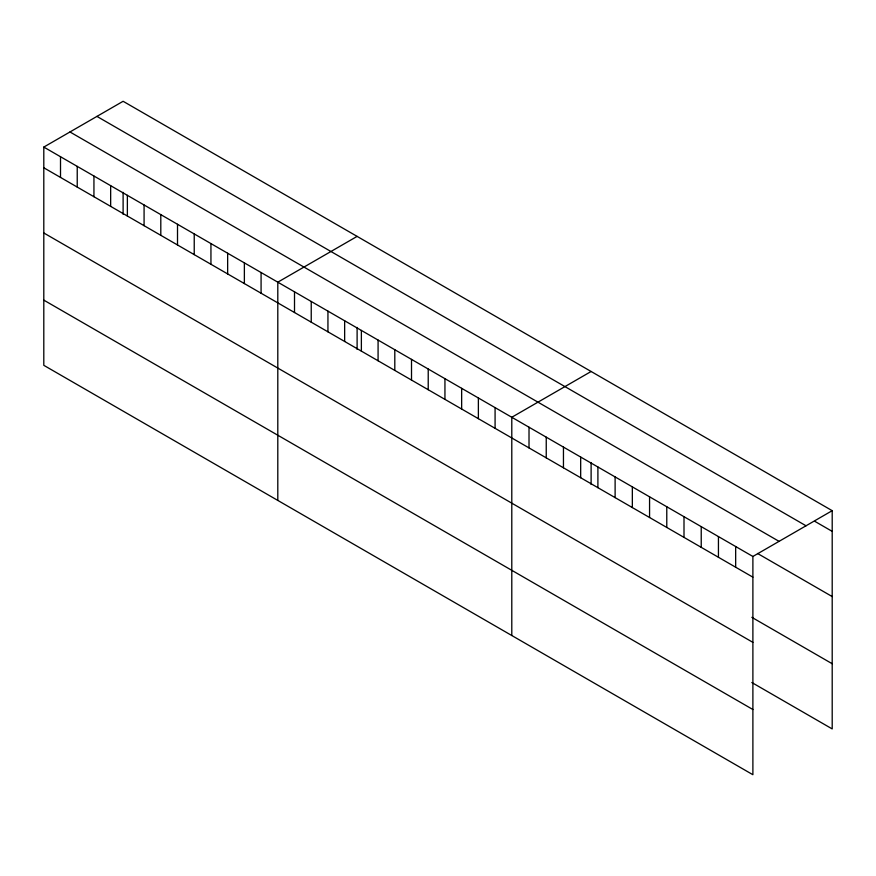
<?xml version="1.0" encoding="UTF-8"?>
<svg xmlns="http://www.w3.org/2000/svg" width="876" height="876" viewBox="0 0 876 876"><rect width="100%" height="100%" fill="white"/><g stroke="black" fill="none" stroke-linecap="round" stroke-linejoin="round"><path stroke-width="1.31" d="M43.8 147.08L752.889 556.468L752.889 774.712L43.8 365.325L43.8 147.08L123.111 101.287L832.2 510.675L832.2 728.92L751.838 682.524M357.112 236.389L277.801 282.181L277.801 500.426M591.114 371.49L511.792 417.272L511.792 635.516M752.889 556.468L832.2 510.675M814.976 521.428L832.2 531.371M96.94 116.398L806.029 525.786M69.971 131.969L779.06 541.357M757.576 553.479L832.2 596.567M43.8 167.776L752.889 577.164M751.838 617.328L832.2 663.734M43.8 232.972L752.889 642.36M43.8 300.129L752.889 709.516M735.665 546.525L735.665 567.221M718.44 536.583L718.44 557.278M701.227 526.64L701.227 547.336M684.003 516.698L684.003 537.393M666.778 506.755L666.778 527.451M649.565 496.812L649.565 517.508M632.341 486.87L632.341 507.565M615.116 476.927L615.116 497.623M597.903 466.985L597.903 487.68M591.114 462.539L591.114 484.494M580.678 457.042L580.678 477.738M563.454 447.099L563.454 467.795M546.241 437.157L546.241 457.852M529.016 427.214L529.016 447.921M495.082 407.625L495.082 428.32M478.373 397.978L478.373 418.673M461.652 388.331L461.652 409.026M444.942 378.673L444.942 399.368M428.222 369.026L428.222 389.721M411.512 359.379L411.512 380.075M394.802 349.732L394.802 370.428M378.082 340.074L378.082 360.77M361.372 330.427L361.372 351.123M357.112 327.438L357.112 349.404M344.651 320.78L344.651 341.476M327.942 311.122L327.942 331.829M311.232 301.475L311.232 322.171M294.511 291.828L294.511 312.524M261.081 272.524L261.081 293.23M244.371 262.877L244.371 283.572M227.65 253.23L227.65 273.925M210.941 243.583L210.941 264.278M194.231 233.925L194.231 254.631M177.51 224.278L177.51 244.973M160.801 214.631L160.801 235.326M144.08 204.984L144.08 225.679M127.37 195.326L127.37 216.022M123.111 192.348L123.111 214.302M110.661 185.679L110.661 206.375M93.94 176.032L93.94 196.728M77.23 166.385L77.23 187.081M60.51 156.727L60.51 177.423"/></g></svg>
